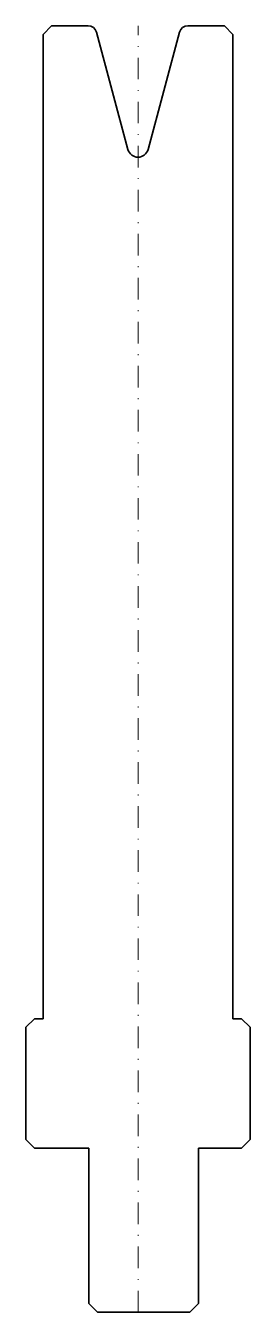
# Model space of a CAD drawing. Header units: millimetres. Extents: x -13 to 13, y -149 to 0.
import ezdxf

# ---------------------------------------------------------------- set-up
doc = ezdxf.new("R2010")
doc.units = ezdxf.units.MM
doc.header["$LTSCALE"] = 5
doc.linetypes.add('AUSGEZOGEN', pattern=[0])
doc.linetypes.add('DASHDOT', pattern=[1, 0.5, -0.25, 0, -0.25])
doc.layers.add('2', color=7, linetype='Continuous')

msp = doc.modelspace()

# ---------------------------------------------------------------- linework, layer by layer
at = {"layer": '2', "color": 7, "linetype": 'AUSGEZOGEN', "lineweight": 35}
for p, q in [((-11, -1), (-10, 0)), ((-10, 0), (-5.77, 0)), ((5.77, 0), (10, 0)), ((10, 0), (11, -1)), ((-11, -115), (-11, -1)), ((-4.8, -0.74), (-1.16, -14.33)), ((1.16, -14.33), (4.8, -0.74)), ((11, -1), (11, -115)), ((-13, -116), (-12, -115)), ((-13, -129), (-13, -116)), ((-12, -115), (-11, -115)), ((11, -115), (12, -115)), ((12, -115), (13, -116)), ((13, -116), (13, -129)), ((-12, -130), (-13, -129)), ((13, -129), (12, -130)), ((-5.7, -130), (-12, -130)), ((-5.7, -148), (-5.7, -130)), ((12, -130), (7, -130)), ((7, -130), (7, -148)), ((-4.7, -149), (-5.7, -148)), ((6, -149), (-4.7, -149)), ((7, -148), (6, -149))]:
    msp.add_line(p, q, dxfattribs=at)
at = {"layer": '2', "color": 7, "linetype": 'DASHDOT', "lineweight": 18}
msp.add_line((0, -149), (0, 0), dxfattribs=at)
at = {"layer": '2', "color": 7, "linetype": 'AUSGEZOGEN', "lineweight": 35}
for centre, radius, start, end in [((-5.77, -1), 1, 15, 90), ((5.77, -1), 1, 90, 165), ((0, -14.02), 1.2, 195, 345)]:
    msp.add_arc(centre, radius, start, end, dxfattribs=at)

doc.saveas('drawing.dxf')
